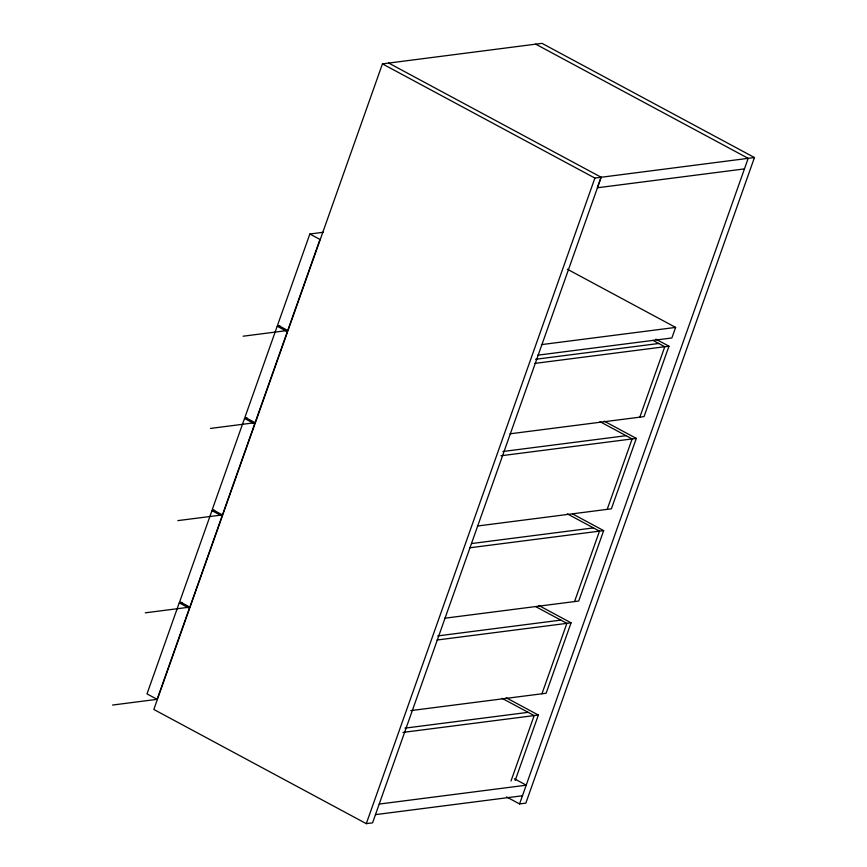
<?xml version="1.0" encoding="UTF-8"?>
<svg xmlns="http://www.w3.org/2000/svg" width="867" height="867" viewBox="0 0 867 867"><rect width="100%" height="100%" fill="white"/><g stroke="black" fill="none" stroke-linecap="round" stroke-linejoin="round"><path stroke-width="1.3" d="M179.241 602.858L147 693.893L157.122 699.333L189.353 608.298L179.241 602.858L181.907 602.511M244.548 418.436L212.307 509.471L222.429 514.911L254.67 423.865L244.548 418.436L247.214 418.089M277.202 326.22L244.96 417.255L255.082 422.695L287.324 331.66L277.202 326.22L279.868 325.873M309.855 234.003L277.613 325.049L287.736 330.479L319.977 239.444L309.855 234.003L323.207 232.291M211.96 510.641L179.718 601.676L189.84 607.117L222.071 516.071L211.96 510.641L214.626 510.295M506.512 796.903L519.571 803.926L525.846 803.124L754.453 157.534L541.994 43.35L382.445 63.876L153.827 709.466L366.297 823.65L372.561 822.848L601.178 177.258L388.535 62.977M366.297 823.65L594.903 178.071L754.453 157.534M601.091 177.215L597.341 187.781L744.45 168.902M511.01 780.972L534.17 715.578L502.036 698.303M541.951 693.784L566.888 623.351L535.936 606.727M574.539 601.579L599.476 531.146L567.343 513.882M607.193 509.363L632.13 438.94L599.997 421.665M639.846 417.157L664.783 346.724L652.884 340.33M515.193 780.441L538.353 715.037L506.209 697.772M538.927 605.545L571.06 622.82L546.123 693.242L410.741 710.615M572.708 513.979L603.66 530.615L578.712 601.037L444.673 618.236M604.169 421.134L636.313 438.399L611.376 508.831L477.327 526.031M655.875 339.149L668.966 346.193L644.029 416.615L509.98 433.814M567.3 269.193L675.621 327.412L671.871 337.967L537.692 355.188M519.571 803.926L748.188 158.347L535.633 44.109M243.161 336.201L287.736 330.479M541.442 344.622L675.621 327.412M535.589 359.285L658.757 343.484M534.917 363.392L668.966 346.193M210.508 428.417L255.082 422.695M502.925 451.501L626.104 435.7M500.931 455.771L636.313 438.399M177.854 520.623L222.429 514.911M471.615 543.544L593.44 527.905M469.611 547.814L603.66 530.615M145.266 612.828L189.84 607.117M437.683 635.923L560.851 620.111M437.022 640.019L571.06 622.82M112.547 705.055L157.122 699.333M404.965 728.139L528.133 712.338M402.971 732.409L538.353 715.037M379.215 804.067L526.312 785.188L514.434 778.804M375.465 814.633L522.573 795.754M382.445 63.876L594.903 178.071"/></g></svg>
